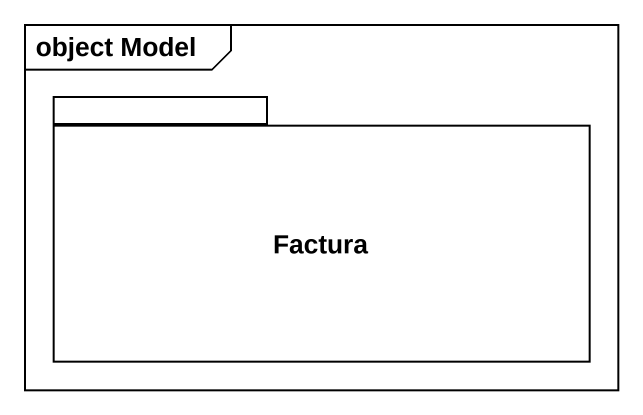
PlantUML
@startuml
mainframe object Model
package Factura {
}
@enduml
